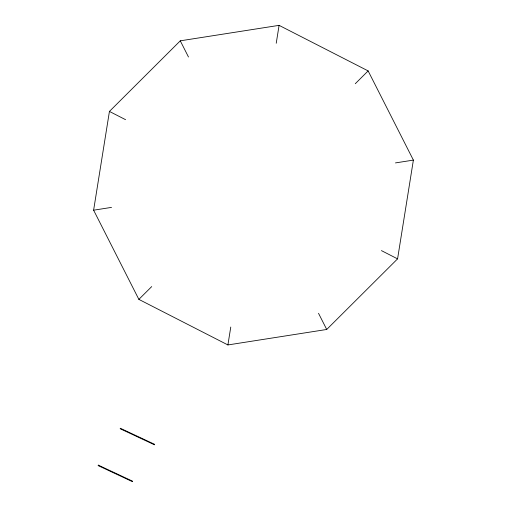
<?xml version="1.0" encoding="UTF-8"?>
<svg xmlns="http://www.w3.org/2000/svg" width="507" height="507" viewBox="0 0 507 507"><rect width="100%" height="100%" fill="white"/><g stroke="black" fill="none" stroke-linecap="round" stroke-linejoin="round"><path stroke-width="0.76" d="M93.618 210.19L109.43 111.426L180.277 40.826L279.091 25.35L368.133 70.91L413.382 160.104L397.57 258.868L326.723 329.468L227.909 344.944L138.867 299.384L93.618 210.19L111.54 207.382M227.909 344.944L230.774 327.034M276.226 43.266L279.091 25.35M138.867 299.384L151.72 286.582M355.28 83.718L368.133 70.91M395.46 162.912L413.382 160.104M109.43 111.426L125.584 119.69M381.416 250.604L397.57 258.868M180.277 40.826L188.484 57.006M318.516 313.294L326.723 329.468M98.339 465.141L98.124 465.591L132.39 481.65L132.606 481.194L98.339 465.141M120.393 428.288L120.178 428.738L154.445 444.797L154.66 444.341L120.393 428.288"/></g></svg>
